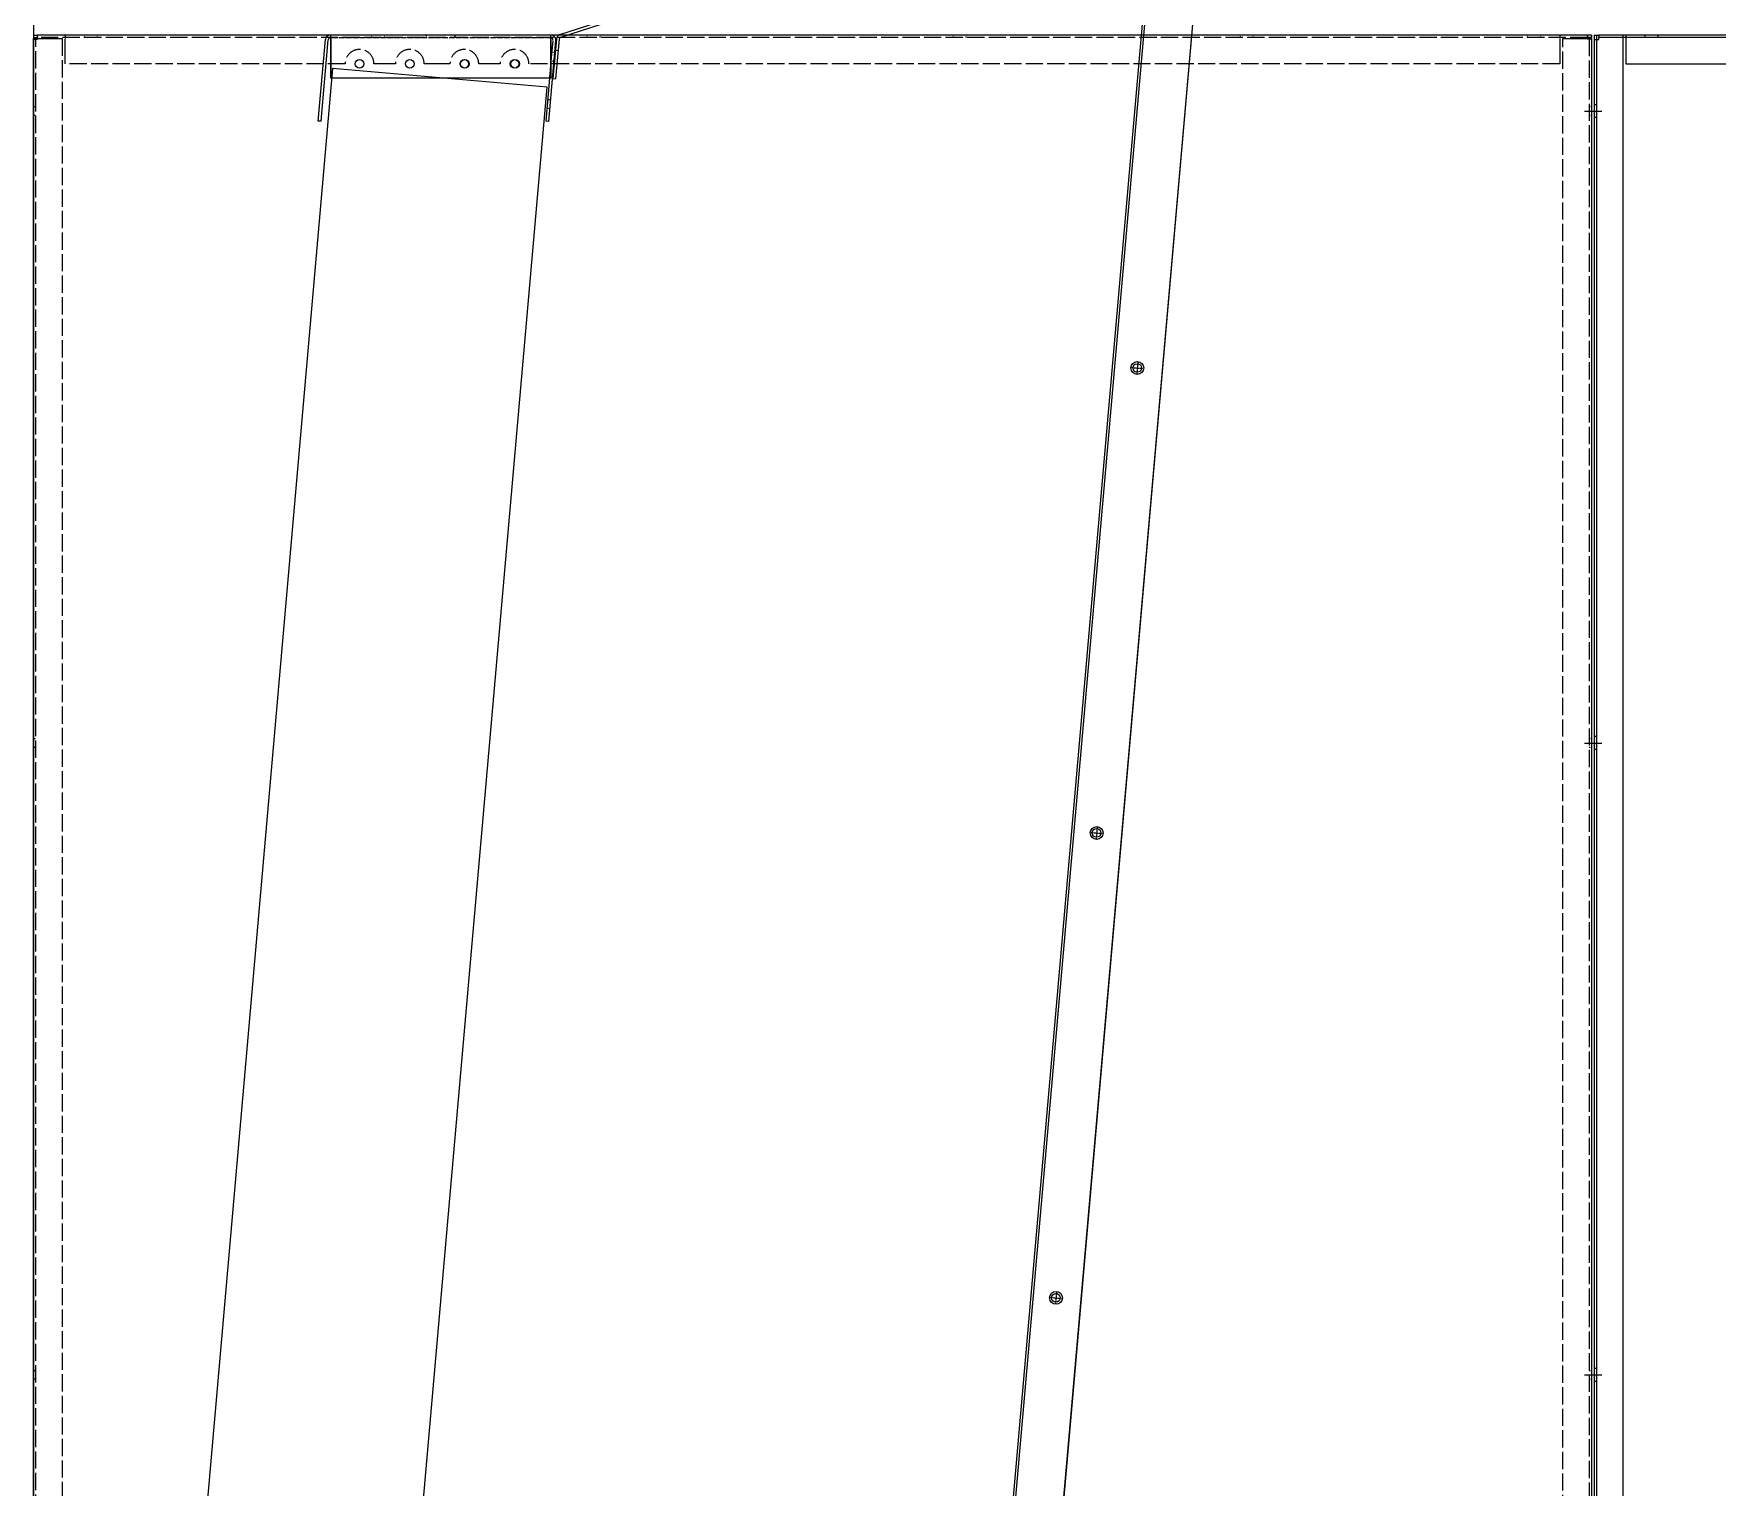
# Model space of a CAD drawing. Header units: millimetres. Extents: x 12184 to 41592, y 8990 to 29785.
# Drawn here: x 25425 to 26597, y 17520 to 18533 of the extents above; entities that cross this region are included whole.
import ezdxf

# ---------------------------------------------------------------- set-up
doc = ezdxf.new("R2010")
doc.units = ezdxf.units.MM
doc.linetypes.add('DASHDOT', pattern=[18.5, 12, -3, 0.5, -3])
doc.linetypes.add('DASHED', pattern=[15, 12, -3])

# ---------------------------------------------------------------- blocks, each defined once
blk = doc.blocks.new('A$C7B6532BF')
at = {"color": 5, "lineweight": 5}
blk.add_line((239.1, 2732.8), (0, 0), dxfattribs=at)
blk = doc.blocks.new('A$C493D0A01')
at = {"lineweight": 5}
blk.add_blockref('A$C7B6532BF', (0, 0), dxfattribs=at)
blk = doc.blocks.new('A$C5DDF0D69')
at = {"color": 7, "lineweight": 13, "ltscale": 0.000626001}
for p, q in [((8.7, 60.2), (8.4, 60.2)), ((8.7, 58.2), (8.4, 58.2))]:
    blk.add_line(p, q, dxfattribs=at)
at = {"color": 7, "lineweight": 13, "ltscale": 0.31935}
for p, q in [((162, 60.2), (8.7, 60.2)), ((162, 30.2), (8.7, 30.2))]:
    blk.add_line(p, q, dxfattribs=at)
at = {"color": 7, "linetype": 'DASHED', "lineweight": 13, "ltscale": 0.004167}
for p, q in [((8.7, 58.2), (8.7, 60.2)), ((75, 60.2), (75, 58.2)), ((75, 60.2), (75, 58.2)), ((75, 60.2), (75, 58.2)), ((75, 60.2), (75, 58.2)), ((75, 60.2), (75, 58.2)), ((75, 60.2), (75, 58.2)), ((75, 60.2), (75, 58.2)), ((75, 60.2), (75, 58.2)), ((75, 60.2), (75, 58.2)), ((75, 60.2), (75, 58.2)), ((75, 60.2), (75, 58.2)), ((95, 60.2), (95, 58.2)), ((95, 60.2), (95, 58.2)), ((95, 60.2), (95, 58.2)), ((95, 60.2), (95, 58.2)), ((95, 60.2), (95, 58.2)), ((95, 60.2), (95, 58.2)), ((95, 60.2), (95, 58.2)), ((95, 60.2), (95, 58.2)), ((95, 60.2), (95, 58.2)), ((95, 60.2), (95, 58.2)), ((95, 60.2), (95, 58.2)), ((162, 58.2), (162, 60.2)), ((164.8, 47.9), (162.8, 48.1)), ((164.8, 47.9), (162.8, 48.1)), ((164.8, 47.9), (162.8, 48.1)), ((164.8, 47.9), (162.8, 48.1)), ((164.8, 47.9), (162.8, 48.1)), ((164.8, 47.9), (162.8, 48.1)), ((164.8, 47.9), (162.8, 48.1)), ((164.8, 47.9), (162.8, 48.1)), ((164.8, 47.9), (162.8, 48.1)), ((164.8, 47.9), (162.8, 48.1)), ((164.8, 47.9), (162.8, 48.1)), ((164.3, 41.9), (162.3, 42.1)), ((164.3, 41.9), (162.3, 42.1)), ((164.3, 41.9), (162.3, 42.1)), ((164.3, 41.9), (162.3, 42.1)), ((164.3, 41.9), (162.3, 42.1)), ((164.3, 41.9), (162.3, 42.1)), ((164.3, 41.9), (162.3, 42.1)), ((164.3, 41.9), (162.3, 42.1)), ((164.3, 41.9), (162.3, 42.1)), ((164.3, 41.9), (162.3, 42.1)), ((164.3, 41.9), (162.3, 42.1)), ((161.9, 15), (159.9, 15.2)), ((161.9, 15), (159.9, 15.2)), ((161.4, 9), (159.4, 9.2)), ((161.4, 9), (159.4, 9.2))]:
    blk.add_line(p, q, dxfattribs=at)
at = {"color": 7, "lineweight": 13, "ltscale": 0.007292}
for p, q in [((8.7, 56.7), (8.7, 60.2)), ((162, 56.7), (162, 60.2))]:
    blk.add_line(p, q, dxfattribs=at)
at = {"color": 7, "lineweight": 13, "ltscale": 0.118431}
for p, q in [((0, 0.3), (5, 57)), ((2, 0.2), (6.9, 56.8))]:
    blk.add_line(p, q, dxfattribs=at)
at = {"color": 7, "linetype": 'DASHED', "lineweight": 13, "ltscale": 0.31935}
blk.add_line((162, 58.2), (8.7, 58.2), dxfattribs=at)
at = {"color": 7, "lineweight": 13, "ltscale": 0.003125}
blk.add_line((8.7, 58.2), (8.7, 56.7), dxfattribs=at)
at = {"color": 7, "lineweight": 13, "ltscale": 0.055208}
for p, q in [((8.7, 56.7), (8.7, 30.2)), ((8.7, 30.2), (8.7, 56.7)), ((162, 30.2), (162, 56.7))]:
    blk.add_line(p, q, dxfattribs=at)
at = {"color": 7, "lineweight": 13, "ltscale": 0.117885}
blk.add_line((160.6, 0), (165.5, 56.4), dxfattribs=at)
at = {"color": 7, "linetype": 'DASHED', "lineweight": 13, "ltscale": 0.003125}
blk.add_line((162, 58.2), (162, 56.7), dxfattribs=at)
at = {"color": 7, "linetype": 'DASHED', "lineweight": 13, "ltscale": 0.055208}
blk.add_line((162, 56.7), (162, 30.2), dxfattribs=at)
at = {"color": 7, "lineweight": 13, "ltscale": 0.035719}
blk.add_line((162, 39.5), (163.5, 56.5), dxfattribs=at)
at = {"color": 7, "linetype": 'DASHED', "lineweight": 13, "ltscale": 0.019427}
blk.add_line((161.2, 30.2), (162, 39.5), dxfattribs=at)
at = {"color": 7, "lineweight": 13, "ltscale": 0.317661}
blk.add_line((161.2, 30.2), (8.7, 30.2), dxfattribs=at)
at = {"color": 7, "lineweight": 13, "ltscale": 0.062739}
blk.add_line((158.6, 0.2), (161.2, 30.2), dxfattribs=at)
at = {"color": 7, "linetype": 'DASHED', "lineweight": 13, "ltscale": 0.001689}
blk.add_line((162, 30.2), (161.2, 30.2), dxfattribs=at)
at = {"color": 7, "lineweight": 13, "ltscale": 0.004167}
for p, q in [((2, 0.2), (0, 0.3)), ((160.6, 0), (158.6, 0.2))]:
    blk.add_line(p, q, dxfattribs=at)
at = {"color": 7, "lineweight": 13}
for centre in [(28.7, 40.2), (63.7, 40.2), (102.1, 40.2), (137.1, 40.2)]:
    blk.add_circle(centre, 3, dxfattribs=at)
for centre, radius, start, end in [((8.4, 56.7), 3.5, 90, 175), ((162, 56.7), 3.5, 355, 90), ((8.4, 56.7), 1.5, 90, 175), ((162, 56.7), 1.5, 355, 90)]:
    blk.add_arc(centre, radius, start, end, dxfattribs=at)
blk = doc.blocks.new('A$C7EF54F26')
at = {"color": 7, "lineweight": 15}
for p, q in [((431.7, 245.9), (433.7, 245.9)), ((431.7, 216.9), (431.7, 245.9)), ((431.7, 235.4), (433.7, 235.4)), ((431.7, 235.4), (433.7, 235.4)), ((431.7, 235.4), (433.7, 235.4)), ((431.7, 235.4), (433.7, 235.4)), ((431.7, 235.4), (433.7, 235.4)), ((431.7, 235.4), (433.7, 235.4)), ((431.7, 235.4), (433.7, 235.4)), ((431.7, 235.4), (433.7, 235.4)), ((431.7, 235.4), (433.7, 235.4)), ((431.7, 235.4), (433.7, 235.4)), ((431.7, 235.4), (433.7, 235.4)), ((433.7, 216.9), (433.7, 245.9)), ((431.7, 226.4), (433.7, 226.4)), ((431.7, 226.4), (433.7, 226.4)), ((431.7, 226.4), (433.7, 226.4)), ((431.7, 226.4), (433.7, 226.4)), ((431.7, 226.4), (433.7, 226.4)), ((431.7, 226.4), (433.7, 226.4)), ((431.7, 226.4), (433.7, 226.4)), ((431.7, 226.4), (433.7, 226.4)), ((431.7, 226.4), (433.7, 226.4)), ((431.7, 226.4), (433.7, 226.4)), ((431.7, 226.4), (433.7, 226.4)), ((2.1, 30.9), (430.8, 215.5)), ((2.9, 29.1), (431.5, 213.7)), ((306.6, 162), (307.3, 160.2)), ((176.9, 106.2), (177.7, 104.4)), ((0, 27.7), (0.1, 0)), ((2, 27.7), (2.1, 0)), ((2, 19.5), (0, 19.5)), ((2, 19.5), (0, 19.5)), ((2, 19.5), (0, 19.5)), ((2, 19.5), (0, 19.5)), ((2, 19.5), (0, 19.5)), ((2, 19.5), (0, 19.5)), ((2, 19.5), (0, 19.5)), ((2, 19.5), (0, 19.5)), ((2, 19.5), (0, 19.5)), ((2, 19.5), (0, 19.5)), ((2, 19.5), (0, 19.5)), ((2.1, 10.5), (0.1, 10.5)), ((2.1, 10.5), (0.1, 10.5)), ((2.1, 10.5), (0.1, 10.5)), ((2.1, 10.5), (0.1, 10.5)), ((2.1, 10.5), (0.1, 10.5)), ((2.1, 10.5), (0.1, 10.5)), ((2.1, 10.5), (0.1, 10.5)), ((2.1, 10.5), (0.1, 10.5)), ((2.1, 10.5), (0.1, 10.5)), ((2.1, 10.5), (0.1, 10.5)), ((2.1, 10.5), (0.1, 10.5)), ((0.1, 0), (2.1, 0))]:
    blk.add_line(p, q, dxfattribs=at)
for centre, radius, start, end in [((430.2, 216.9), 1.5, 293.3, 0), ((430.2, 216.9), 3.5, 293.3, 0), ((3.5, 27.7), 3.5, 113.3, 180.3), ((3.5, 27.7), 1.5, 113.3, 180.3)]:
    blk.add_arc(centre, radius, start, end, dxfattribs=at)
blk = doc.blocks.new('A$C7AF137E1')
at = {"color": 7, "lineweight": 13}
for p, q in [((2700, 35), (0, 35)), ((2700, 33.4), (0, 33.4)), ((2700, 0), (0, 0))]:
    blk.add_line(p, q, dxfattribs=at)
at = {"color": 7, "linetype": 'DASHDOT', "lineweight": 13, "ltscale": 0.0195}
for p, q in [((1678.9, 17.5), (1671.1, 17.5)), ((1675, 21.4), (1675, 13.6)), ((2003.9, 17.5), (1996.1, 17.5)), ((2000, 21.4), (2000, 13.6)), ((2328.9, 17.5), (2321.1, 17.5)), ((2325, 21.4), (2325, 13.6))]:
    blk.add_line(p, q, dxfattribs=at)
at = {"color": 7, "lineweight": 13}
for centre in [(1675, 17.5), (2000, 17.5), (2325, 17.5)]:
    blk.add_circle(centre, 3, dxfattribs=at)
blk = doc.blocks.new('A$C586E2F7A')
at = {"color": 7, "lineweight": 15}
for p, q in [((0, 2306), (0, 0)), ((0, 2306), (3.1, 2306)), ((0, 2302.9), (1.6, 2302.9)), ((1.6, 2306), (1.6, 0)), ((1.6, 2302.9), (2, 2302.9)), ((2, 2302.9), (3.1, 2302.9)), ((3.1, 2306), (3.1, 2304.4)), ((20, 2306), (3.1, 2306)), ((20, 2304.4), (3.1, 2304.4)), ((3.1, 2304), (3.1, 2304.4)), ((3.1, 2302.9), (3.1, 2304)), ((22, 2306), (20, 2306)), ((20, 0), (20, 2306)), ((22, 2304.4), (20, 2304.4)), ((1063, 2306), (22, 2306)), ((22, 2306), (22, 2302.9)), ((22, 2306), (22, 2304.4)), ((1063, 2304.4), (22, 2304.4)), ((22, 2302.9), (22, 2286)), ((35.5, 2304.4), (35.5, 2306)), ((44.5, 2304.4), (44.5, 2306)), ((22, 2286), (1063, 2286)), ((1.6, 2257.5), (0, 2257.5)), ((1.6, 2248.5), (0, 2248.5)), ((1.6, 1817.5), (0, 1817.5)), ((1.6, 1808.5), (0, 1808.5)), ((1.6, 1377.5), (0, 1377.5)), ((1.6, 1368.5), (0, 1368.5))]:
    blk.add_line(p, q, dxfattribs=at)
blk = doc.blocks.new('1')
at = {"ltscale": 500}
blk.add_line((25424.6, 18923.6), (25424.6, 15723.6), dxfattribs=at)
at = {"color": 7, "lineweight": 13, "ltscale": 0.009063}
for p, q in [((25424.6, 18531.6), (25427.4, 18531.6)), ((25424.6, 18530), (25427.4, 18530)), ((26509.6, 18531.6), (26506.8, 18531.6)), ((26509.6, 18530), (26506.8, 18530))]:
    blk.add_line(p, q, dxfattribs=at)
at = {"color": 7, "lineweight": 13, "ltscale": 0.005}
for p, q in [((25424.6, 18531.6), (25424.6, 18530)), ((25424.6, 18529.1), (25426.2, 18529.1)), ((26506.8, 18531.6), (26506.8, 18530)), ((26509.6, 18529.1), (26508, 18529.1)), ((26509.6, 18531.6), (26509.6, 18530))]:
    blk.add_line(p, q, dxfattribs=at)
at = {"color": 7, "lineweight": 13, "ltscale": 0.0009375}
for p, q in [((25424.6, 18528.8), (25424.6, 18529.1)), ((25426.2, 18528.8), (25426.2, 18529.1)), ((26508, 18529.1), (26508, 18528.8)), ((26509.6, 18529.1), (26509.6, 18528.8))]:
    blk.add_line(p, q, dxfattribs=at)
at = {"color": 7, "lineweight": 13}
for p, q in [((25424.6, 16228.4), (25424.6, 18528.8)), ((26506.8, 18531.6), (25427.4, 18531.6)), ((26509.6, 18528.8), (26509.6, 16228.4))]:
    blk.add_line(p, q, dxfattribs=at)
at = {"color": 7, "lineweight": 13, "ltscale": 0.00875}
for p, q in [((25424.6, 18528.8), (25427.4, 18528.8)), ((25427.4, 18528.8), (25427.4, 18531.6)), ((26506.8, 18528.8), (26506.8, 18531.6)), ((26509.6, 18528.8), (26506.8, 18528.8))]:
    blk.add_line(p, q, dxfattribs=at)
at = {"color": 7, "lineweight": 13, "ltscale": 0.00375}
for p, q in [((25427.4, 18529.1), (25426.2, 18529.1)), ((26506.8, 18529.1), (26508, 18529.1))]:
    blk.add_line(p, q, dxfattribs=at)
at = {"color": 7, "linetype": 'DASHED', "lineweight": 13}
for p, q in [((25426.2, 16228.4), (25426.2, 18528.8)), ((26506.8, 18530), (25427.4, 18530)), ((25444.6, 18529.1), (25444.6, 16228.1)), ((26489.6, 16228.1), (26489.6, 18529.1)), ((26508, 18528.8), (26508, 16228.4)), ((25641.6, 18511.6), (25446.6, 18511.6)), ((26487.6, 18511.6), (25769.6, 18511.6))]:
    blk.add_line(p, q, dxfattribs=at)
at = {"color": 7, "lineweight": 13, "ltscale": 0.000866094}
blk.add_line((25427.4, 18531.6), (25427.4, 18531.3), dxfattribs=at)
at = {"color": 7, "linetype": 'DASHED', "lineweight": 13, "ltscale": 0.004134}
blk.add_line((25427.4, 18531.3), (25427.4, 18530), dxfattribs=at)
at = {"color": 7, "linetype": 'DASHED', "lineweight": 13, "ltscale": 0.05375}
for p, q in [((25427.4, 18529.1), (25444.6, 18529.1)), ((25446.6, 18511.6), (25446.6, 18528.8)), ((26487.6, 18528.8), (26487.6, 18511.6)), ((26489.6, 18529.1), (26506.8, 18529.1))]:
    blk.add_line(p, q, dxfattribs=at)
at = {"color": 7, "linetype": 'DASHED', "lineweight": 13, "ltscale": 0.005}
for p, q in [((25446.6, 18531.6), (25446.6, 18530)), ((25460.1, 18530), (25460.1, 18531.6)), ((25469.1, 18530), (25469.1, 18531.6)), ((25660.1, 18530), (25660.1, 18531.6)), ((25669.1, 18530), (25669.1, 18531.6)), ((25810.1, 18530), (25810.1, 18531.6)), ((25819.1, 18530), (25819.1, 18531.6)), ((26065.1, 18530), (26065.1, 18531.6)), ((26074.1, 18530), (26074.1, 18531.6)), ((26265.1, 18530), (26265.1, 18531.6)), ((26274.1, 18530), (26274.1, 18531.6)), ((26465.1, 18530), (26465.1, 18531.6)), ((26474.1, 18530), (26474.1, 18531.6)), ((26487.6, 18531.6), (26487.6, 18530)), ((25426.2, 18481.6), (25424.6, 18481.6)), ((26509.6, 18481.6), (26508, 18481.6)), ((25426.2, 18475.6), (25424.6, 18475.6)), ((26509.6, 18475.6), (26508, 18475.6)), ((25426.2, 18041.6), (25424.6, 18041.6)), ((25426.2, 18035.6), (25424.6, 18035.6)), ((26509.6, 18041.6), (26508, 18041.6)), ((26509.6, 18035.6), (26508, 18035.6)), ((25426.2, 17601.6), (25424.6, 17601.6)), ((26509.6, 17601.6), (26508, 17601.6)), ((25426.2, 17595.6), (25424.6, 17595.6)), ((26509.6, 17595.6), (26508, 17595.6))]:
    blk.add_line(p, q, dxfattribs=at)
at = {"color": 7, "linetype": 'DASHED', "lineweight": 13, "ltscale": 0.00375}
for p, q in [((25446.6, 18530), (25446.6, 18528.8)), ((26487.6, 18530), (26487.6, 18528.8))]:
    blk.add_line(p, q, dxfattribs=at)
at = {"lineweight": 5}
blk.add_line((25787.8, 18519.3), (25787.3, 18513.3), dxfattribs=at)
at = {"color": 7, "linetype": 'DASHED', "lineweight": 13, "ltscale": 0.046875}
for p, q in [((25676.6, 18511.6), (25661.6, 18511.6)), ((25749.6, 18511.6), (25734.6, 18511.6))]:
    blk.add_line(p, q, dxfattribs=at)
at = {"color": 7, "linetype": 'DASHED', "lineweight": 13, "ltscale": 0.05625}
blk.add_line((25714.6, 18511.6), (25696.6, 18511.6), dxfattribs=at)
at = {"color": 1, "lineweight": 5}
for p, q in [((26504.8, 18478.6), (26516.8, 18478.6)), ((26504.8, 18038.6), (26516.8, 18038.6)), ((26504.8, 17598.6), (26516.8, 17598.6))]:
    blk.add_line(p, q, dxfattribs=at)
at = {"color": 5, "lineweight": 5, "elevation": 0}
blk.add_lwpolyline([(25535.2, 17392.6), (25684.6, 17379.6), (25782.3, 18495.3), (25632.8, 18508.4)], close=True, dxfattribs=at)
at = {"color": 7, "lineweight": 13}
for centre, radius in [((25651.6, 18511.6), 3), ((25686.6, 18511.6), 3), ((25724.6, 18511.6), 3), ((25759.6, 18511.6), 3), ((26193.3, 18299.8), 4.5), ((26165, 17976), 4.5), ((26136.7, 17652.3), 4.5)]:
    blk.add_circle(centre, radius, dxfattribs=at)
at = {"color": 7, "linetype": 'DASHED', "lineweight": 13}
for centre in [(25651.6, 18511.6), (25686.6, 18511.6), (25724.6, 18511.6), (25759.6, 18511.6)]:
    blk.add_arc(centre, 10, 0, 180, dxfattribs=at)
at = {"lineweight": 5}
for name, p, rotation in [('A$C7EF54F26', (25786.1, 18501.4), 354.6349260590812), ('A$C7AF137E1', (26008.1, 15982.1), 85.0001035662264)]:
    blk.add_blockref(name, p, dxfattribs=dict(at, rotation=rotation))
for name, p in [('A$C493D0A01', (26008.1, 15983.6)), ('A$C5DDF0D69', (25622.9, 18471.4)), ('A$C586E2F7A', (26511.6, 16225.6))]:
    blk.add_blockref(name, p, dxfattribs=at)

msp = doc.modelspace()

# ---------------------------------------------------------------- block references
msp.add_blockref('1', (0, 0))

doc.saveas('drawing.dxf')
